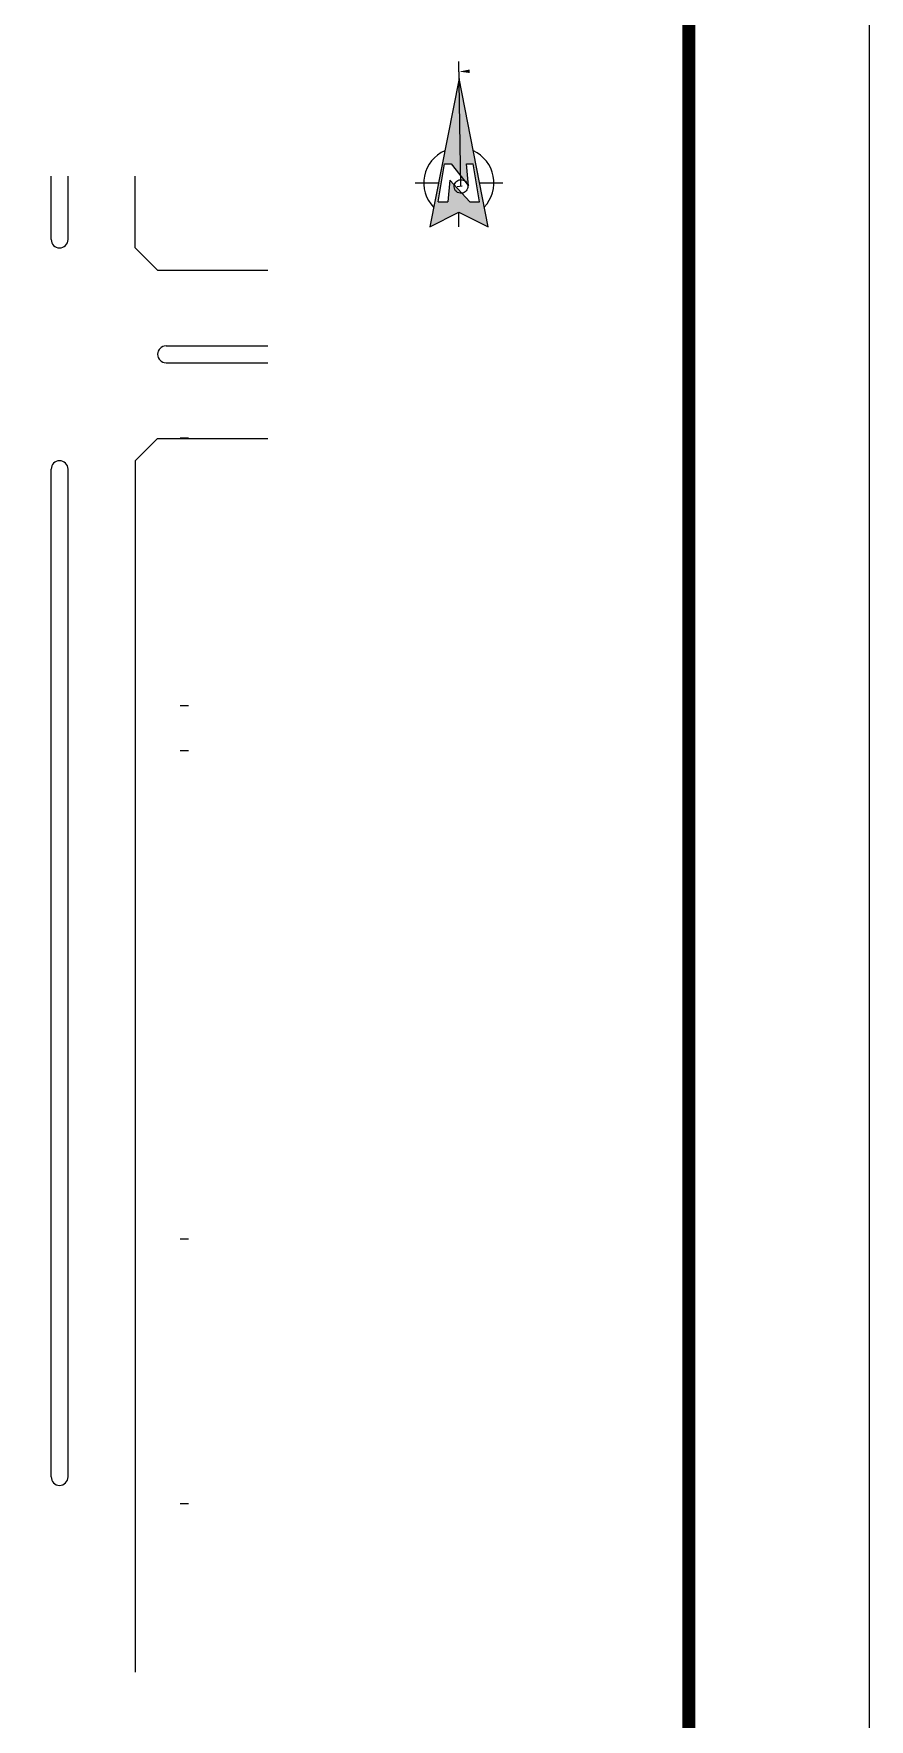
# Model space of a CAD drawing. Header units: metres. Extents: x -3195699 to -2111692, y 14290 to 146348.
# Drawn here: x -2113527 to -2111692, y 18546 to 22248 of the extents above; entities that cross this region are included whole.
import ezdxf

# ---------------------------------------------------------------- set-up
doc = ezdxf.new("R2010")
doc.units = ezdxf.units.M
doc.header["$LTSCALE"] = 500
doc.header["$MEASUREMENT"] = 0
doc.linetypes.add('CENTERX2', pattern=[4, 2.5, -0.5, 0.5, -0.5])
doc.layers.get('0').update_dxf_attribs({"linetype": 'CONTINUOUS'})
for name, color, linetype in [('AR-AXIS', 9, 'CENTERX2'), ('FENCE', 63, 'CONTINUOUS'), ('FRAME', 6, 'CONTINUOUS')]:
    doc.layers.add(name, color=color, linetype=linetype)
doc.layers.add('CURVE', color=8, linetype='CONTINUOUS', lineweight=18)
doc.layers.add('schematic lines', color=110, linetype='CONTINUOUS', lineweight=25)

# ---------------------------------------------------------------- blocks, each defined once
blk = doc.blocks.new('AHHMS TEMPLATE')
at = {"lineweight": 0}
h = blk.add_hatch(color=4, dxfattribs=at)
edge = h.paths.add_edge_path()
edge.add_line((-1488366.3, 85097.3), (-1488352.4, 85180.8))
edge.add_line((-1488352.4, 85180.8), (-1488337.7, 85180.8))
edge.add_line((-1488337.7, 85180.8), (-1488316.8, 85153.9))
edge.add_line((-1488316.8, 85153.9), (-1488320.2, 85368.3))
edge.add_line((-1488320.2, 85368.3), (-1488385, 85042.4))
edge.add_line((-1488385, 85042.4), (-1488351.5, 85059.4))
edge.add_line((-1488351.5, 85059.4), (-1488326.9, 85120.6))
edge.add_ellipse((-1488316.4, 85131.2), major_axis=(14.4, 4), ratio=1, start_angle=511.4157, end_angle=569.8671, ccw=False)
edge.add_line((-1488330.9, 85134.6), (-1488340.7, 85145.3))
edge.add_line((-1488340.7, 85145.3), (-1488344.9, 85097.3))
edge.add_line((-1488344.9, 85097.3), (-1488366.3, 85097.3))
edge = h.paths.add_edge_path()
edge.add_line((-1488304.4, 85180.9), (-1488289.6, 85180.9))
edge.add_line((-1488289.6, 85180.9), (-1488275.5, 85097.4))
edge.add_line((-1488275.5, 85097.4), (-1488296.9, 85097.4))
edge.add_line((-1488296.9, 85097.4), (-1488314.3, 85116.4))
edge.add_ellipse((-1488316.4, 85131.2), major_axis=(14.4, 4), ratio=1, start_angle=614.8535, end_angle=622.5229, ccw=False)
edge.add_line((-1488316.3, 85116.3), (-1488336.1, 85067.2))
edge.add_line((-1488336.1, 85067.2), (-1488320.9, 85074.9))
edge.add_line((-1488320.9, 85074.9), (-1488256.6, 85042.6))
edge.add_line((-1488256.6, 85042.6), (-1488320.2, 85368.3))
edge.add_line((-1488320.2, 85368.3), (-1488316.8, 85153.9))
edge.add_line((-1488316.8, 85153.9), (-1488309.3, 85144.4))
edge.add_ellipse((-1488316.4, 85131.2), major_axis=(14.4, 4), ratio=1, start_angle=358.3994, end_angle=406.2802, ccw=False)
edge.add_line((-1488301.9, 85134.8), (-1488300, 85132.4))
edge.add_line((-1488300, 85132.4), (-1488304.4, 85180.9))
edge = h.paths.add_edge_path(flags=17)
edge.add_ellipse((-1488316.4, 85131.2), major_axis=(14.4, 4), ratio=1, start_angle=569.8671, end_angle=614.8535, ccw=False)
edge.add_line((-1488326.9, 85120.6), (-1488351.5, 85059.4))
edge.add_line((-1488351.5, 85059.4), (-1488336.1, 85067.2))
edge.add_line((-1488336.1, 85067.2), (-1488316.3, 85116.3))
edge = h.paths.add_edge_path(flags=17)
edge.add_ellipse((-1488316.4, 85131.2), major_axis=(14.4, 4), ratio=1, start_angle=511.4157, end_angle=569.8671)
edge.add_ellipse((-1488316.4, 85131.2), major_axis=(14.4, 4), ratio=1, start_angle=569.8671, end_angle=614.8535)
edge.add_ellipse((-1488316.4, 85131.2), major_axis=(14.4, 4), ratio=1, start_angle=614.8535, end_angle=622.5229)
edge.add_line((-1488314.3, 85116.4), (-1488330.9, 85134.6))
edge = h.paths.add_edge_path(flags=17)
edge.add_ellipse((-1488316.4, 85131.2), major_axis=(14.4, 4), ratio=1, start_angle=358.3994, end_angle=406.2802)
edge.add_line((-1488309.3, 85144.4), (-1488301.9, 85134.8))
at = {"color": 4, "lineweight": 0}
for p, q in [((-1488320.2, 85368.3), (-1488385, 85042.4)), ((-1488256.6, 85042.6), (-1488320.2, 85368.3))]:
    blk.add_line(p, q, dxfattribs=at)
at = {"color": 2, "lineweight": 0}
for p, q in [((-1488417.3, 85138.9), (-1488366.1, 85139)), ((-1488275.8, 85139.2), (-1488224.6, 85139.3)), ((-1488320.8, 85042.8), (-1488320.9, 85074.9))]:
    blk.add_line(p, q, dxfattribs=at)
for start_param, end_param in [(1.19618, 3.123501), (4.738616, 6.64279)]:
    blk.add_ellipse((-1488321, 85139.1), major_axis=(54.5, 54.5), ratio=1, start_param=start_param, end_param=end_param, dxfattribs=at)
at = {"color": 8, "lineweight": 0}
blk.add_ellipse((-1488316.4, 85131.2), major_axis=(14.4, 4), ratio=1, start_param=4.712389, end_param=10.995574, dxfattribs=at)
at = {"layer": 'AR-AXIS', "color": 8, "ltscale": 2}
for p, q in [((-1492933, 84579), (-1488915.2, 84579)), ((-1492933, 83991.4), (-1488915.2, 83991.4)), ((-1492933, 83892.6), (-1488915.2, 83892.6)), ((-1492933, 82819.9), (-1488915.2, 82819.9)), ((-1492933, 82238.9), (-1488915.2, 82238.9))]:
    blk.add_line(p, q, dxfattribs=at)
at = {"layer": 'CURVE', "color": 8}
for p, q in [((-1489216.4, 85014.9), (-1489216.4, 85153.9)), ((-1489179.5, 85014.9), (-1489179.5, 85153.9)), ((-1489031.8, 84996.5), (-1489031.8, 85153.9)), ((-1488982.6, 84947.2), (-1489031.8, 84996.5)), ((-1488982.6, 84947.2), (-1488740.6, 84947.2)), ((-1488964.2, 84781.1), (-1488740.6, 84781.1)), ((-1488964.2, 84744.2), (-1488740.6, 84744.2)), ((-1489031.8, 84528.8), (-1488982.6, 84578)), ((-1488982.6, 84578), (-1488740.6, 84578)), ((-1489216.4, 82297.3), (-1489216.4, 84510.4)), ((-1489179.5, 82297.3), (-1489179.5, 84510.4)), ((-1489031.8, 84528.8), (-1489031.8, 81868.4))]:
    blk.add_line(p, q, dxfattribs=at)
for centre, start, end in [((-1489198, 85014.9), 180, 0), ((-1488964.2, 84762.6), 90, 270), ((-1489198, 84510.4), 0, 180), ((-1489198, 82297.3), 180, 0)]:
    blk.add_arc(centre, 18.5, start, end, dxfattribs=at)
at = {"layer": 'FENCE', "lineweight": 0}
for p, q in [((-1488316.4, 85131.2), (-1488320.8, 85405.9)), ((-1488366.3, 85097.3), (-1488352.4, 85180.8)), ((-1488352.4, 85180.8), (-1488337.7, 85180.8)), ((-1488337.7, 85180.8), (-1488300, 85132.4)), ((-1488300, 85132.4), (-1488304.4, 85180.9)), ((-1488304.4, 85180.9), (-1488289.6, 85180.9)), ((-1488275.5, 85097.4), (-1488289.6, 85180.9)), ((-1488340.7, 85145.3), (-1488344.9, 85097.3)), ((-1488296.9, 85097.4), (-1488340.7, 85145.3)), ((-1488313.5, 85131.7), (-1488324.8, 85130.4)), ((-1488385, 85042.4), (-1488320.9, 85074.9)), ((-1488366.3, 85097.3), (-1488344.9, 85097.3)), ((-1488320.9, 85074.9), (-1488256.6, 85042.6)), ((-1488296.9, 85097.4), (-1488275.5, 85097.4))]:
    blk.add_line(p, q, dxfattribs=at)
blk.add_solid([(-1488297, 85380.3), (-1488297.3, 85388.1), (-1488320.3, 85383.5)], dxfattribs=at)
at = {"layer": 'FRAME'}
for points in [[(-1546386.7, 77508.9), (-1546386.7, 118799), (-1487419.4, 118799), (-1487419.4, 77508.9)], [(-1546386.7, 118799), (-1487419.4, 118799), (-1487419.4, 77508.9), (-1546386.7, 77508.9)], [(-1546002.5, 77893.2), (-1546002.5, 118414.8), (-1487803.6, 118414.8), (-1487803.6, 77893.2)], [(-1545989.7, 77906), (-1545989.7, 118402), (-1487816.4, 118402), (-1487816.4, 77906)], [(-1545976.9, 77918.8), (-1545976.9, 118389.2), (-1487829.2, 118389.2), (-1487829.2, 77918.8)]]:
    blk.add_lwpolyline(points, close=True, dxfattribs=at)
at = {"layer": 'FRAME', "color": 6, "const_width": 25.6}
blk.add_lwpolyline([(-1487816.4, 118402), (-1487816.4, 77906), (-1545989.7, 77906), (-1545989.7, 118402)], close=True, dxfattribs=at)

msp = doc.modelspace()

# ---------------------------------------------------------------- block references
at = {"layer": 'schematic lines'}
msp.add_blockref('AHHMS TEMPLATE', (-624272.6, -63218.8), dxfattribs=at)

doc.saveas('drawing.dxf')
